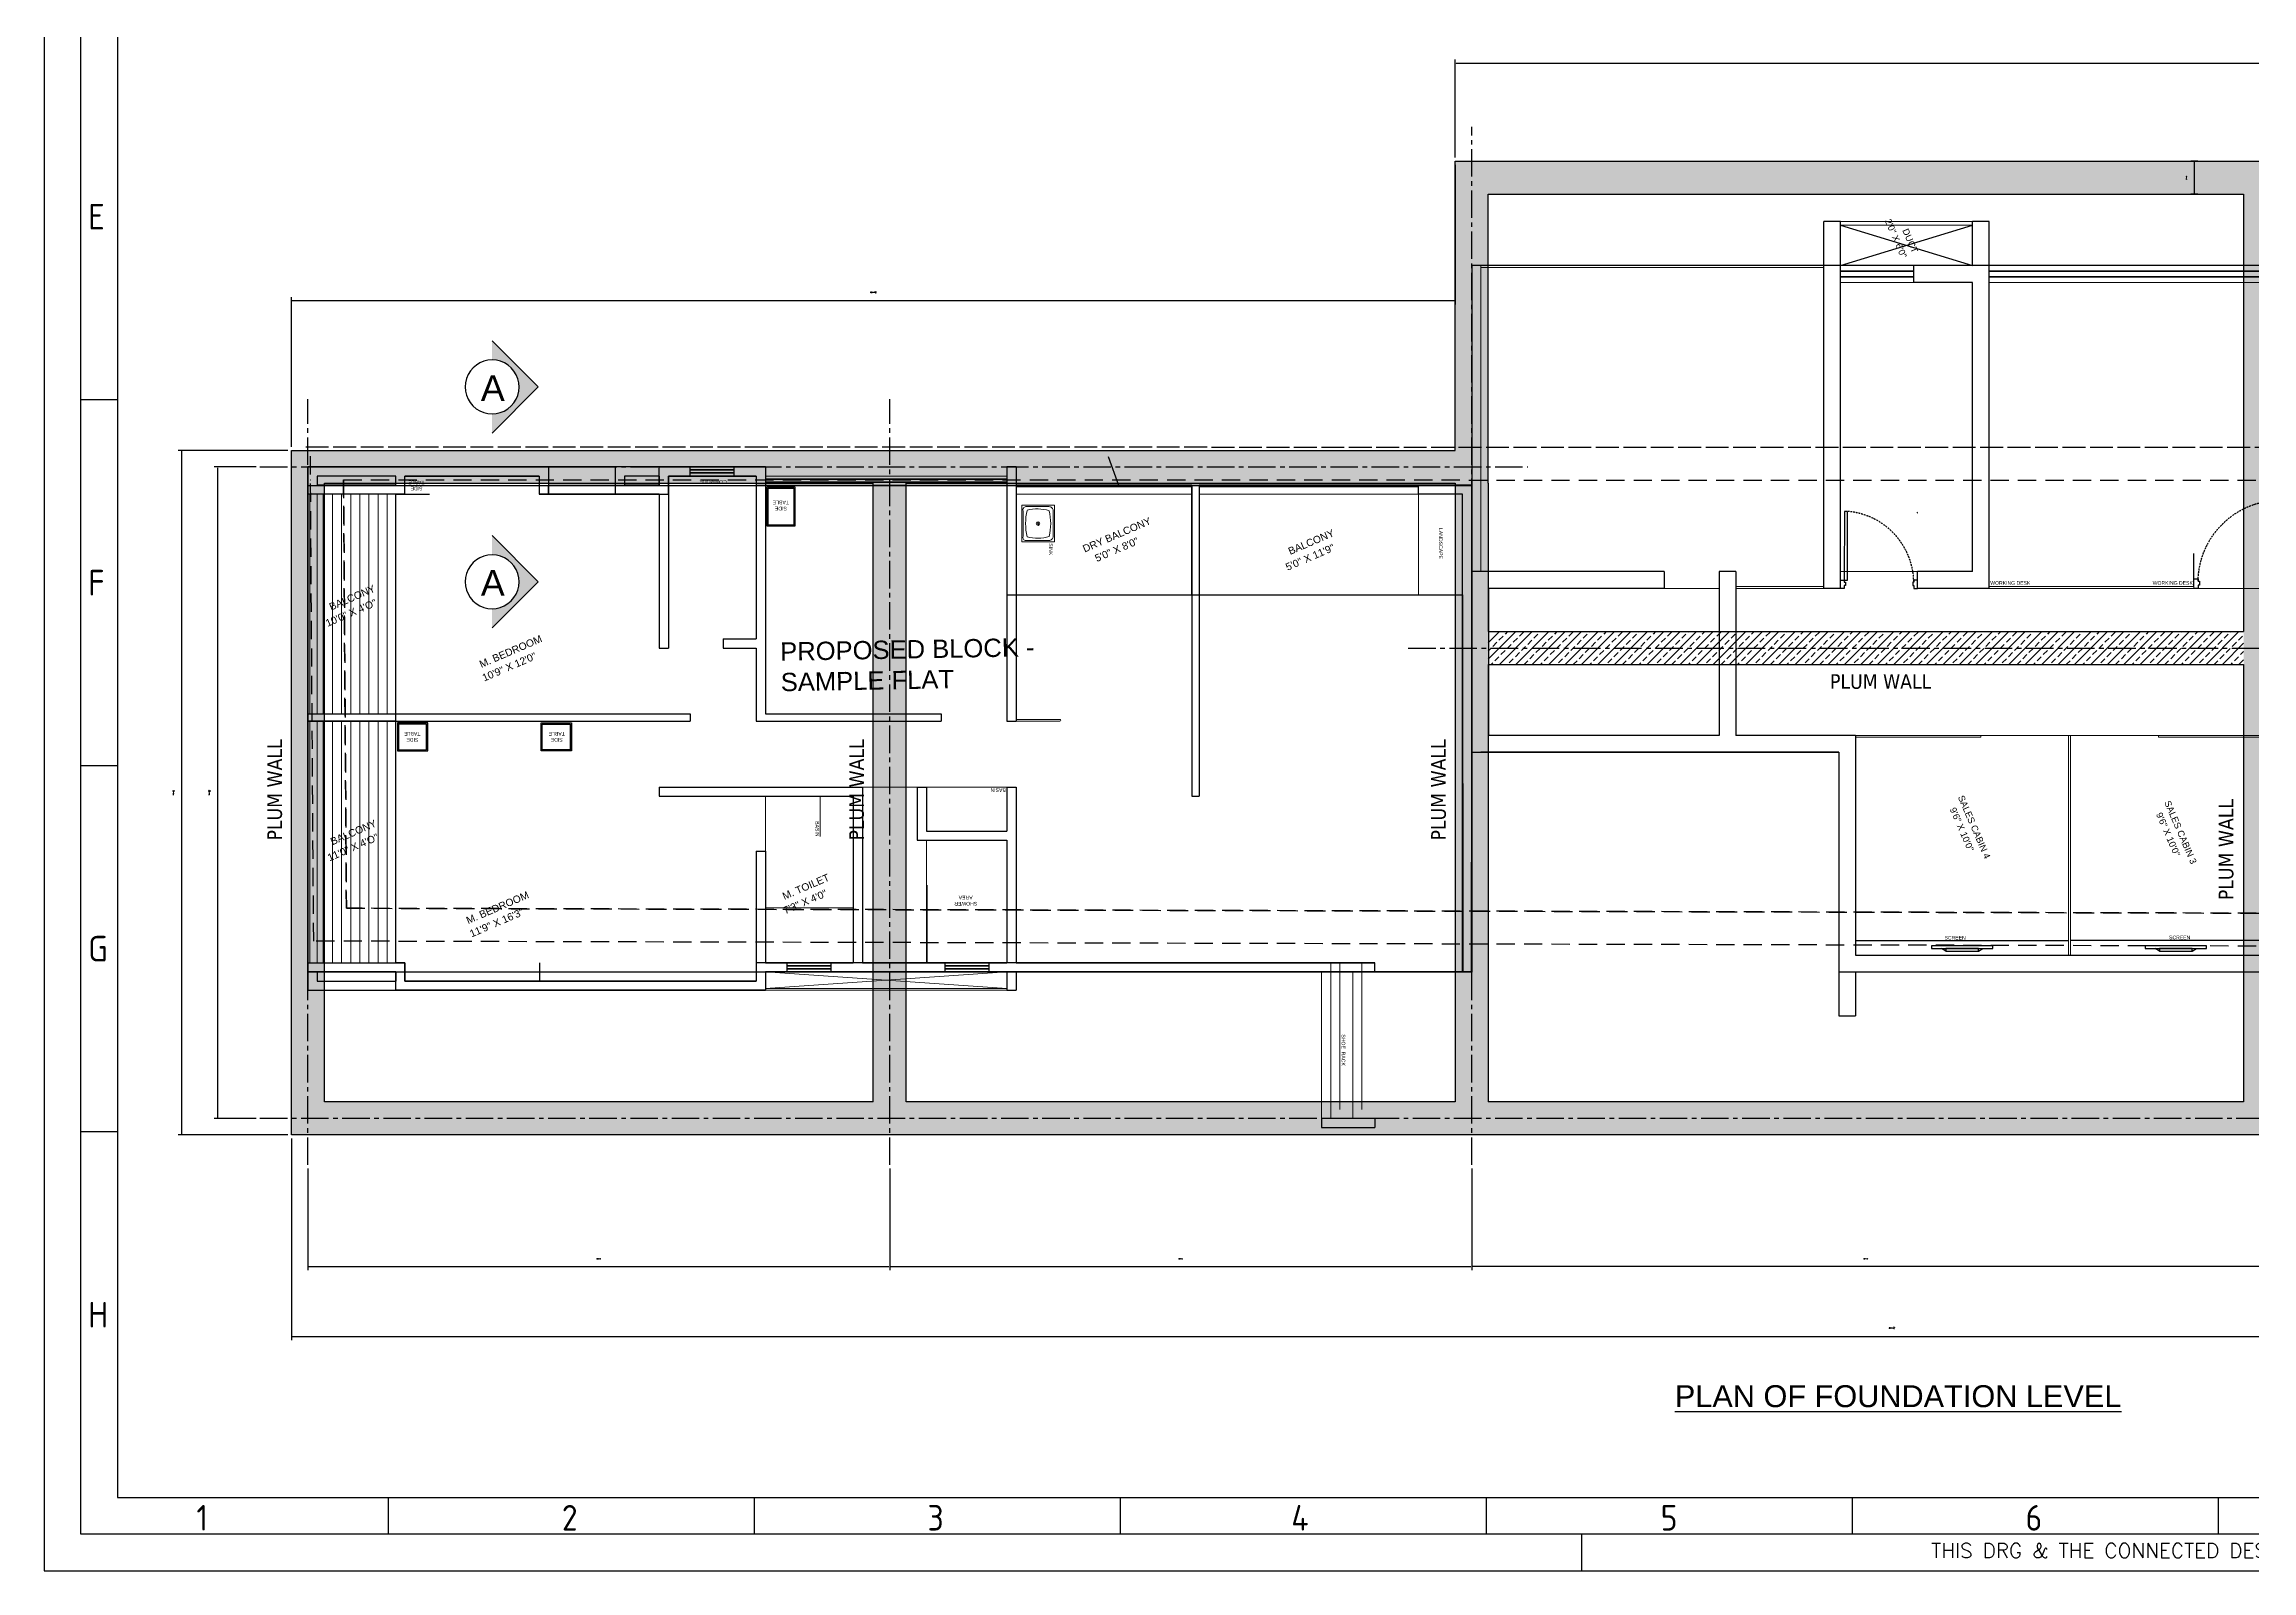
# Model space of a CAD drawing. Header units: inches. Extents: x -1279580 to -1184408, y -1638357 to -1580761.
# Drawn here: x -1279580 to -1249420, y -1622761 to -1601903 of the extents above; entities that cross this region are included whole.
import ezdxf
from ezdxf.enums import TextEntityAlignment as Align

# ---------------------------------------------------------------- set-up
doc = ezdxf.new("R2010")
doc.units = ezdxf.units.IN
doc.header["$LTSCALE"] = 1000
for name, pattern in [('CENTER2', [1.125, 0.75, -0.125, 0.125, -0.125]), ('DASHED', [0.75, 0.5, -0.25]), ('DASHED2', [0.375, 0.25, -0.125]), ('HIDDEN', [0.375, 0.25, -0.125])]:
    doc.linetypes.add(name, pattern=pattern)
for name, color, linetype in [('025', 1, 'Continuous'), ('035', 7, 'Continuous'), ('ARCH .DWG.', 252, 'Continuous'), ('C LINE TEXT', 7, 'Continuous'), ('C02 Walls 01', 10, 'Continuous'), ('L01_INTERNAL_DOORS', 251, 'Continuous'), ('M01_FURNITURE', 14, 'Continuous'), ('SM SEC MARK', 5, 'Continuous'), ('SMA-BEAM', 11, 'Continuous'), ('SMA-COLUMN NO.', 4, 'Continuous'), ('SMA-GRID', 35, 'CENTER2'), ('SMA-SECTION', 7, 'Continuous'), ('SMA-TXT', 2, 'Continuous'), ('TEXT', 7, 'Continuous'), ('U03_NOTES-GENERAL_SCALE_2', 4, 'Continuous'), ('U05_ROOM_NAMES-SCALE_2', 7, 'Continuous')]:
    doc.layers.add(name, color=color, linetype=linetype)
for name, color, linetype, lineweight in [('C06 Parapet Wall', 39, 'Continuous', 15), ('F03 Windows', 32, 'Continuous', 35), ('I03 Tile Drop', 250, 'Continuous', 9), ('L02 Handrails & Balustrades', 67, 'Continuous', 15), ('M01 Furniture', 14, 'Continuous', 9), ('U05 Room Names-Scale 2', 7, 'Continuous', 25), ('Y01 Hatching 01', 193, 'Continuous', 5), ('Z08 Structure above', 250, 'DASHED', 9)]:
    doc.layers.add(name, color=color, linetype=linetype, lineweight=lineweight)
doc.styles.add('COL.', font='tahoma.ttf')
doc.styles.add('ISO Proportional', font='isocp.shx')
doc.styles.add('ROMANS', font='romans.shx', dxfattribs={"width": 0.9})
doc.styles.get("Standard").update_dxf_attribs({"font": 'arial.ttf'})
doc.styles.add('TITLE', font='arial.ttf', dxfattribs={"height": 250})
doc.styles.add('vka-arial', font='arial.ttf')
doc.dimstyles.new('SMA -100', dxfattribs={"dimscale": 0, "dimtxt": 12, "dimasz": 12, "dimexe": 50, "dimexo": 50, "dimgap": 100, "dimtad": 1, "dimzin": 1, "dimdsep": 46, "dimlunit": 4, "dimtxsty": 'ROMANS', "dimcen": 0.09, "dimdle": 100, "dimclrd": 1, "dimclre": 1, "dimclrt": 1, "dimazin": 0, "dimtfac": 1, "dimtix": 1, "dimtofl": 0, "dimtmove": 0, "dimatfit": 3, "dimfxl": 1, "dimtolj": 1, "dimtzin": 1, "dimarcsym": 0})

# ---------------------------------------------------------------- blocks, each defined once
blk = doc.blocks.new('zw$5B4')
at = {"color": 252, "linetype": 'DASHED', "ltscale": 500}
for p, q in [((42680, 11775), (15900, 11775)), ((15900, 11775), (15900, 5125)), ((0, 2125), (0, 9025)), ((0, 9025), (3287, 9025)), ((0, 8772), (15900, 8772)), ((0, 2122), (0, 8772)), ((3287, 9025), (3287, 8775)), ((3287, 8775), (4200, 8775)), ((4200, 8775), (4800, 8775)), ((4800, 8775), (4800, 9025)), ((4800, 9025), (6250, 9025)), ((6250, 9025), (6250, 8775)), ((6250, 8775), (15900, 8775)), ((15900, 8775), (15902, 2126)), ((15900, 8772), (15900, 2122)), ((15900, 5125), (20915, 5125)), ((20915, 5125), (20915, 2125)), ((1200, 2125), (0, 2125)), ((15900, 2122), (0, 2122)), ((1200, 1875), (1200, 2125)), ((15900, 2125), (6250, 2125)), ((6250, 2125), (6250, 1875)), ((20915, 2125), (26990, 2125)), ((6250, 1875), (1200, 1875))]:
    blk.add_line(p, q, dxfattribs=at)
at = {"color": 252}
for p, q in [((15898, 2124), (15900, 5125)), ((15900, 5125), (16170, 5125)), ((15898, 2121), (15898, 2124)), ((15898, 2118), (15898, 2121)), ((15900, 2122), (15900, 2125))]:
    blk.add_line(p, q, dxfattribs=at)
at = {"layer": 'C LINE TEXT', "color": 252}
blk.add_line((11079, 8772), (10936, 9161), dxfattribs=at)
at = {"layer": 'C02 Walls 01', "color": 252, "linetype": 'DASHED2', "ltscale": 500}
for p, q in [((20710, 7365), (20710, 12375)), ((20940, 12375), (20710, 12375)), ((20940, 7365), (20940, 12375)), ((22740, 11775), (22740, 12375)), ((22970, 12375), (22740, 12375)), ((22970, 7365), (22970, 12375)), ((22740, 11775), (21940, 11775)), ((21940, 11545), (21940, 11775)), ((22740, 11545), (21940, 11545)), ((22740, 7595), (22740, 11545)), ((18530, 7595), (15900, 7595)), ((18530, 7595), (18530, 7365)), ((19280, 7595), (19280, 5355)), ((19510, 7595), (19280, 7595)), ((19510, 7595), (19510, 5355)), ((21990, 7365), (21990, 7595)), ((22740, 7595), (21990, 7595)), ((16130, 7365), (16130, 5355)), ((18530, 7365), (16130, 7365)), ((20940, 7365), (20710, 7365)), ((22970, 7365), (21990, 7365)), ((19280, 5355), (16130, 5355)), ((21145, 5355), (19510, 5355)), ((21145, 5355), (21145, 2355)), ((20915, 5125), (16025, 5125)), ((20915, 5125), (20915, 1525)), ((21145, 2355), (26990, 2355)), ((21145, 2125), (26760, 2125)), ((21145, 2125), (21145, 1525)), ((20915, 1525), (21145, 1525))]:
    blk.add_line(p, q, dxfattribs=at)
at = {"layer": 'C02 Walls 01', "color": 252}
for p, q in [((3287, 9025), (0, 9025)), ((0, 9025), (0, 8650)), ((1200, 8900), (125, 8900)), ((125, 8900), (125, 8775)), ((1200, 8775), (125, 8775)), ((1200, 8775), (1200, 8900)), ((3162, 8900), (1325, 8900)), ((1325, 8650), (1325, 8900)), ((3162, 8900), (3162, 8650)), ((3287, 9025), (3287, 8650)), ((5225, 9025), (4200, 9025)), ((4200, 9025), (4200, 8650)), ((4800, 8900), (4325, 8900)), ((4325, 8900), (4325, 8775)), ((4800, 8775), (4325, 8775)), ((4800, 8900), (4800, 8775)), ((5225, 8900), (4925, 8900)), ((4925, 8900), (4925, 6550)), ((5225, 8900), (5225, 9025)), ((6250, 9025), (5825, 9025)), ((5825, 8900), (5825, 9025)), ((6125, 8900), (5825, 8900)), ((6125, 8900), (6125, 6675)), ((6250, 9025), (6250, 5650)), ((9675, 9025), (9550, 9025)), ((9550, 9025), (9550, 5550)), ((9675, 9025), (9675, 5550)), ((12075, 8775), (12075, 4525)), ((12075, 8775), (12175, 8775)), ((12175, 8775), (12175, 4525)), ((15175, 8650), (15175, 8775)), ((15900, 8775), (15175, 8775)), ((15900, 2125), (15900, 8775)), ((1325, 8650), (0, 8650)), ((3287, 8650), (3162, 8650)), ((4800, 8650), (4200, 8650)), ((4800, 8650), (4800, 6550)), ((15775, 8650), (15175, 8650)), ((15775, 2125), (15775, 8650)), ((5675, 6675), (6125, 6675)), ((5675, 6675), (5675, 6550)), ((4800, 6550), (4925, 6550)), ((5675, 6550), (6125, 6550)), ((6125, 6550), (6125, 5550)), ((0, 5650), (5225, 5650)), ((0, 5650), (0, 5550)), ((0, 5550), (5225, 5550)), ((5225, 5650), (5225, 5550)), ((6125, 5550), (8650, 5550)), ((6250, 5650), (8650, 5650)), ((8650, 5650), (8650, 5550)), ((9550, 5550), (9675, 5550)), ((4800, 4650), (7575, 4650)), ((4800, 4650), (4800, 4525)), ((4800, 4525), (7450, 4525)), ((7450, 4525), (7450, 2250)), ((7575, 4650), (7575, 2250)), ((8325, 4650), (8450, 4650)), ((8325, 4650), (8325, 3925)), ((8450, 4650), (8450, 4050)), ((9550, 4650), (9675, 4650)), ((9550, 4650), (9550, 4050)), ((9675, 4650), (9675, 2250)), ((12075, 4525), (12175, 4525)), ((8325, 3925), (9550, 3925)), ((8450, 4050), (9550, 4050)), ((9550, 3925), (9550, 2250)), ((6125, 3775), (6250, 3775)), ((6125, 3775), (6125, 2000)), ((6250, 3775), (6250, 2250)), ((0, 2250), (1325, 2250)), ((0, 2250), (0, 1875)), ((125, 2125), (1200, 2125)), ((125, 2125), (125, 2000)), ((1200, 2125), (1200, 2000)), ((1325, 2250), (1325, 2000)), ((6250, 2250), (6550, 2250)), ((6250, 2125), (6550, 2125)), ((6250, 2125), (6250, 1875)), ((6550, 2125), (6550, 2250)), ((7150, 2250), (7450, 2250)), ((7150, 2125), (7150, 2250)), ((7150, 2125), (8706, 2125)), ((7575, 2250), (8706, 2250)), ((8706, 2125), (8706, 2250)), ((9306, 2250), (9550, 2250)), ((9306, 2125), (9306, 2250)), ((9306, 2125), (9550, 2125)), ((9550, 2125), (9550, 1875)), ((9675, 2250), (14575, 2250)), ((9675, 2125), (14575, 2125)), ((9675, 2125), (9675, 1875)), ((14575, 2125), (14575, 2250)), ((15900, 2125), (15775, 2125)), ((0, 1875), (6250, 1875)), ((125, 2000), (1200, 2000)), ((1325, 2000), (6125, 2000)), ((9550, 1875), (9675, 1875)), ((13850, 125), (14575, 125)), ((13850, 125), (13850, 0)), ((13850, 0), (14575, 0)), ((14575, 125), (14575, 0))]:
    blk.add_line(p, q, dxfattribs=at)
at = {"layer": 'C06 Parapet Wall', "color": 252, "linetype": 'DASHED2', "ltscale": 500}
for p, q in [((20940, 12375), (22740, 12375)), ((20940, 12325), (22740, 12325)), ((16025, 11775), (20710, 11775)), ((16025, 11775), (16025, 7595)), ((16025, 11750), (20710, 11750)), ((20710, 7390), (19510, 7390)), ((20710, 7365), (19510, 7365)), ((25765, 7390), (22970, 7390)), ((25765, 7365), (22970, 7365)), ((25765, 7390), (25765, 7365)), ((21145, 5355), (22855, 5355)), ((21145, 5330), (22855, 5330)), ((22855, 5355), (22855, 5330)), ((24055, 5355), (24080, 5355)), ((24055, 5355), (24055, 2355)), ((24080, 5355), (24080, 2355)), ((25280, 5355), (26990, 5355)), ((25280, 5355), (25280, 5330)), ((25280, 5330), (26990, 5330))]:
    blk.add_line(p, q, dxfattribs=at)
at = {"layer": 'C06 Parapet Wall', "color": 252}
for p, q in [((125, 8650), (125, 5650)), ((9675, 8650), (12075, 8650)), ((12175, 8650), (15175, 8650)), ((20710, 7390), (19510, 7390)), ((20710, 7365), (19510, 7365)), ((125, 5550), (125, 2250)), ((21145, 5355), (22855, 5355)), ((21145, 5330), (22855, 5330)), ((22855, 5355), (22855, 5330)), ((24055, 5355), (24080, 5355)), ((24055, 5355), (24055, 2355)), ((24080, 5355), (24080, 2355)), ((25280, 5355), (26990, 5355)), ((25280, 5355), (25280, 5330)), ((25280, 5330), (26990, 5330)), ((8450, 3312), (8450, 2250)), ((8462, 3312), (8462, 2250)), ((13850, 2125), (13850, 125)), ((13975, 2247), (13975, 247)), ((13975, 2125), (13975, 125)), ((14100, 2247), (14100, 247))]:
    blk.add_line(p, q, dxfattribs=at)
at = {"layer": 'Defpoints', "color": 252}
for p, q in [((0, 2125), (0, 9025)), ((0, 9025), (3287, 9025)), ((1325, 8650), (1325, 8900)), ((1325, 8900), (3162, 8900)), ((3162, 8900), (3162, 8650)), ((3287, 9025), (3287, 8775)), ((3287, 8775), (4200, 8775)), ((3287, 8650), (3287, 8775)), ((3287, 8775), (4200, 8775)), ((4200, 8775), (4800, 8775)), ((4200, 8775), (4200, 8650)), ((4800, 8775), (4800, 9025)), ((4800, 9025), (6250, 9025)), ((4925, 8650), (4925, 8900)), ((4925, 8900), (6125, 8900)), ((6125, 8900), (6125, 8775)), ((6125, 8775), (9550, 8775)), ((6250, 9025), (6250, 8775)), ((6250, 8775), (15900, 8775)), ((9550, 8775), (9550, 7275)), ((12075, 8775), (9675, 8775)), ((9675, 8775), (9675, 7275)), ((12075, 7275), (12075, 8775)), ((15175, 8775), (12175, 8775)), ((12175, 8775), (12175, 7275)), ((15175, 8650), (15175, 8775)), ((15900, 8775), (15902, 2126)), ((1200, 8650), (0, 8650)), ((0, 8650), (0, 5650)), ((1200, 2250), (1200, 8650)), ((1200, 8650), (1325, 8650)), ((1200, 5650), (1200, 8650)), ((3162, 8650), (3287, 8650)), ((4200, 8650), (4925, 8650)), ((15775, 8650), (15175, 8650)), ((15775, 7275), (15775, 8650)), ((9550, 7275), (15775, 7275)), ((9675, 7275), (12075, 7275)), ((12175, 7275), (15775, 7275)), ((15775, 7275), (15777, 2125)), ((0, 5650), (1200, 5650)), ((1200, 5550), (0, 5550)), ((0, 5550), (0, 2250)), ((1200, 2250), (1200, 5550)), ((0, 2250), (1200, 2250)), ((1200, 2125), (0, 2125)), ((1325, 2250), (1200, 2250)), ((1200, 1875), (1200, 2125)), ((1325, 2000), (1325, 2250)), ((14575, 2250), (6125, 2250)), ((6125, 2250), (6125, 2000)), ((15900, 2125), (6250, 2125)), ((6250, 2125), (6250, 1875)), ((14575, 2125), (14575, 2250)), ((15777, 2125), (14575, 2125)), ((6250, 1875), (1200, 1875)), ((6125, 2000), (1325, 2000))]:
    blk.add_line(p, q, dxfattribs=at)
at = {"layer": 'F03 Windows', "color": 252, "linetype": 'DASHED2', "ltscale": 500}
for p, q in [((21940, 11698), (20940, 11698)), ((21940, 11622), (20940, 11622)), ((22970, 11698), (26760, 11698)), ((22970, 11622), (26760, 11622))]:
    blk.add_line(p, q, dxfattribs=at)
at = {"layer": 'F03 Windows', "color": 252}
for p, q in [((21940, 11698), (20940, 11698)), ((21940, 11621), (20940, 11621)), ((22970, 11698), (26760, 11698)), ((22970, 11621), (26760, 11621)), ((3287, 9025), (4200, 9025)), ((5225, 9025), (5825, 9025)), ((5825, 8984), (5225, 8984)), ((5825, 8942), (5225, 8942)), ((5225, 8900), (5825, 8900)), ((9550, 8859), (6250, 8859)), ((9550, 8817), (6250, 8817)), ((3287, 8650), (4200, 8650)), ((6550, 2250), (7150, 2250)), ((7150, 2209), (6550, 2209)), ((7150, 2167), (6550, 2167)), ((6550, 2125), (7150, 2125)), ((8706, 2250), (9306, 2250)), ((9306, 2209), (8706, 2209)), ((9306, 2167), (8706, 2167)), ((8706, 2125), (9306, 2125))]:
    blk.add_line(p, q, dxfattribs=at)
at = {"layer": 'I03 Tile Drop', "color": 252, "linetype": 'DASHED2', "ltscale": 500}
for p, q in [((21940, 11775), (20940, 11775)), ((22970, 11775), (26760, 11775)), ((21940, 11545), (20940, 11545)), ((22970, 11545), (26760, 11545)), ((21990, 7595), (20940, 7595)), ((18530, 7365), (19280, 7365)), ((25765, 7365), (26965, 7365)), ((22855, 5355), (24055, 5355)), ((25280, 5355), (24080, 5355))]:
    blk.add_line(p, q, dxfattribs=at)
at = {"layer": 'I03 Tile Drop', "color": 252}
for p, q in [((21940, 11545), (20940, 11545)), ((22970, 11545), (26760, 11545)), ((6250, 8900), (9550, 8900)), ((6250, 8775), (9550, 8775)), ((1200, 8650), (1200, 5650)), ((15175, 8650), (15175, 7275)), ((21990, 7595), (20940, 7595)), ((12075, 7275), (9675, 7275)), ((12075, 7275), (9675, 7275)), ((12175, 7275), (15775, 7275)), ((25765, 7365), (26965, 7365)), ((1200, 5550), (1200, 2250)), ((22855, 5355), (24055, 5355)), ((25280, 5355), (24080, 5355)), ((6250, 3775), (6250, 4525)), ((7000, 4525), (7000, 3975)), ((8325, 4650), (7575, 4650)), ((9550, 4650), (8450, 4650)), ((9550, 4650), (8450, 4650)), ((8450, 3312), (8450, 3925)), ((6250, 3000), (7450, 3000)), ((14275, 2125), (14275, 125)), ((14400, 2247), (14400, 247)), ((14575, 2125), (15775, 2125))]:
    blk.add_line(p, q, dxfattribs=at)
at = {"layer": 'L01_INTERNAL_DOORS', "color": 252}
for p, q in [((20991, 8417), (20990, 7479)), ((21035, 7479), (21035, 8417)), ((20940, 7479), (20990, 7479)), ((20990, 7365), (20940, 7365)), ((20990, 7479), (21035, 7479)), ((20990, 7479), (20990, 7450)), ((20990, 7450), (21006, 7450)), ((20990, 7403), (20990, 7365)), ((21006, 7403), (20990, 7403)), ((21006, 7450), (21006, 7403)), ((21924, 7450), (21924, 7403)), ((21940, 7450), (21924, 7450)), ((21924, 7403), (21940, 7403)), ((21940, 7479), (21940, 7450)), ((21990, 7479), (21940, 7479)), ((21940, 7403), (21940, 7365)), ((21940, 7365), (21990, 7365)), ((25765, 7495), (25823, 7495)), ((25823, 7365), (25765, 7365)), ((25823, 7495), (25823, 7462)), ((25823, 7462), (25841, 7462)), ((25823, 7408), (25823, 7365)), ((25841, 7408), (25823, 7408)), ((25841, 7462), (25841, 7408))]:
    blk.add_line(p, q, dxfattribs=at)
at = {"layer": 'L01_INTERNAL_DOORS', "color": 252, "linetype": 'DASHED', "ltscale": 100}
blk.add_line((21035, 8417), (20991, 8417), dxfattribs=at)
at = {"layer": 'L01_INTERNAL_DOORS', "color": 252, "linetype": 'DASHED', "ltscale": 0.05, "extrusion": (0, 0, -1)}
blk.add_ellipse((26949, 7445), major_axis=(-10, -1126), ratio=1, start_param=1.577257, end_param=3.043053, dxfattribs=at)
at = {"layer": 'L01_INTERNAL_DOORS', "color": 252, "linetype": 'DASHED', "ltscale": 0.05}
blk.add_ellipse((20954, 7435), major_axis=(9, -985), ratio=1, start_param=1.577257, end_param=3.043053, dxfattribs=at)
at = {"layer": 'L02 Handrails & Balustrades', "color": 252}
for p, q in [((9675, 8775), (12075, 8775)), ((9675, 8750), (12075, 8750)), ((12175, 8775), (15175, 8775)), ((12175, 8750), (15175, 8750)), ((0, 8650), (0, 5650)), ((25, 8650), (25, 5650)), ((0, 5550), (0, 2250)), ((25, 5550), (25, 2250)), ((9550, 1900), (6250, 1900)), ((9550, 1875), (6250, 1875))]:
    blk.add_line(p, q, dxfattribs=at)
at = {"layer": 'M01 Furniture', "color": 252}
for p, q in [((9675, 5575), (10275, 5575)), ((9675, 5550), (10275, 5550))]:
    blk.add_line(p, q, dxfattribs=at)
blk.add_arc((10275, 5563), 12.5, 270, 90, dxfattribs=at)
at = {"layer": 'M01_FURNITURE', "color": 252}
for p, q in [((6275, 8213), (6275, 8750)), ((6275, 8750), (6655, 8750)), ((6655, 8750), (6655, 8213)), ((1325, 8650), (1662, 8650)), ((6290, 8228), (6290, 8735)), ((6290, 8735), (6640, 8735)), ((6640, 8735), (6640, 8228)), ((6655, 8213), (6275, 8213)), ((6640, 8228), (6290, 8228)), ((25765, 7390), (25765, 7840)), ((1637, 5526), (1225, 5526)), ((1225, 5526), (1225, 5146)), ((1622, 5511), (1240, 5511)), ((1240, 5511), (1240, 5161)), ((1622, 5161), (1622, 5511)), ((1637, 5146), (1637, 5526)), ((3187, 5146), (3187, 5526)), ((3187, 5526), (3600, 5526)), ((3202, 5161), (3202, 5511)), ((3202, 5511), (3585, 5511)), ((3585, 5511), (3585, 5161)), ((3600, 5526), (3600, 5146)), ((1225, 5146), (1637, 5146)), ((1240, 5161), (1622, 5161)), ((3600, 5146), (3187, 5146)), ((3585, 5161), (3202, 5161)), ((21145, 2555), (24055, 2555)), ((23018, 2480), (22181, 2480)), ((22181, 2480), (22181, 2444)), ((22181, 2444), (23018, 2444)), ((22375, 2409), (22317, 2444)), ((22825, 2444), (22375, 2444)), ((22375, 2444), (22375, 2409)), ((22825, 2409), (22825, 2444)), ((22825, 2409), (22883, 2444)), ((23018, 2444), (23018, 2480)), ((26965, 2555), (24080, 2555)), ((25937, 2480), (25100, 2480)), ((25100, 2480), (25100, 2444)), ((25100, 2444), (25937, 2444)), ((25294, 2409), (25236, 2444)), ((25744, 2444), (25294, 2444)), ((25294, 2444), (25294, 2409)), ((25744, 2409), (25744, 2444)), ((25744, 2409), (25802, 2444)), ((25937, 2444), (25937, 2480)), ((3163, 2250), (3163, 2000)), ((22375, 2409), (22825, 2409)), ((25294, 2409), (25744, 2409))]:
    blk.add_line(p, q, dxfattribs=at)
at = {"layer": 'M01_FURNITURE', "color": 252, "lineweight": 0}
blk.add_lwpolyline([(10200, 8000), (9752, 8000), (9752, 8500), (10200, 8500)], close=True, dxfattribs=at)
blk.add_lwpolyline([(10125, 8019), (9809, 8019, -0.487065), (9771, 8075), (9771, 8425, -0.487065), (9809, 8482), (10125, 8482, -0.414214), (10181, 8425), (10181, 8075, -0.414214)], format="xyb", close=True, dxfattribs=at)
blk.add_lwpolyline([(9989, 8450), (9989, 8450)], dxfattribs=at)
for radius in [25, 12.5]:
    blk.add_circle((9975, 8250), radius, dxfattribs=at)
for centre, radius, start, end in [((9967, 7938), 513, 71.875, 105.8628), ((10569, 8250), 764, 166.2979, 193.7021), ((9409, 8250), 739, 346.2979, 13.7021), ((9967, 8563), 513, 254.1372, 288.125)]:
    blk.add_arc(centre, radius, start, end, dxfattribs=at)
at = {"layer": 'M01_FURNITURE', "color": 252}
blk.add_arc((21990, 8400), 5, 90, 270, dxfattribs=at)
at = {"layer": 'Y01 Hatching 01', "color": 252, "lineweight": 0}
for p, q in [((210, 8650), (210, 5650)), ((335, 8650), (335, 5650)), ((460, 8650), (460, 5650)), ((585, 8650), (585, 5650)), ((710, 8650), (710, 5650)), ((835, 8650), (835, 5650)), ((960, 8650), (960, 5650)), ((1085, 8650), (1085, 5650)), ((210, 5550), (210, 2250)), ((335, 5550), (335, 2250)), ((460, 5550), (460, 2250)), ((585, 5550), (585, 2250)), ((710, 5550), (710, 2250)), ((835, 5550), (835, 2250)), ((960, 5550), (960, 2250)), ((1085, 5550), (1085, 2250))]:
    blk.add_line(p, q, dxfattribs=at)
at = {"layer": 'Z08 Structure above', "color": 252, "lineweight": -2, "ltscale": 200}
for p, q in [((20940, 11775), (22740, 12325)), ((20940, 12325), (22740, 11775))]:
    blk.add_line(p, q, dxfattribs=at)
at = {"layer": 'Z08 Structure above', "color": 252, "ltscale": 100}
for p, q in [((6250, 2125), (9550, 1900)), ((6250, 1900), (9550, 2125))]:
    blk.add_line(p, q, dxfattribs=at)
at = {"layer": 'U03_NOTES-GENERAL_SCALE_2', "color": 252, "style": 'vka-arial'}
for s, height, rotation, p in [('TABLE', 50, 180, (1595, 8837)), ('SIDE ', 50, 180, (1567, 8754)), ('COMMODE ', 50, 180, (5723, 8845, 0)), ('TABLE', 50, 180, (6573, 8564)), ('SIDE ', 50, 180, (6544, 8480)), ('LANDSCAPE', 50, 270, (15452, 8190)), ('SINK', 50, 270, (10126, 7981)), ('WORKING DESK', 49.73, 0, (22984, 7414)), ('WORKING DESK', 49.73, 0, (25203, 7414)), ('TABLE', 50, 180, (1538, 5404)), ('SIDE ', 50, 180, (1510, 5320)), ('TABLE', 50, 180, (3511, 5404)), ('SIDE ', 50, 180, (3482, 5320)), ('BASIN', 50, 180, (9535, 4635)), ('BASIN', 50, 270, (6934, 4184)), ('SHOWER ', 50, 180, (9145, 3082)), ('AREA', 50, 180, (9082, 3165)), ('SCREEN', 49.7, 0, (22359, 2567)), ('SCREEN', 49.7, 0, (25427, 2571)), ('SHOE  RACK', 50, 270, (14122, 1272))]:
    blk.add_text(s, height=height, rotation=rotation, dxfattribs=at).set_placement(p)
at = {"layer": 'U05 Room Names-Scale 2', "color": 252, "style": 'vka-arial'}
for s, p in [('2\'0" X 6\'0"', (21541, 12390)), ('DUCT', (21780, 12257)), ('SALES CABIN 4', (22539, 4513)), ('9\'6" X 10\'0"', (22428, 4348)), ('9\'6" X 10\'0"', (25246, 4280)), ('SALES CABIN 3', (25358, 4442))]:
    blk.add_text(s, height=90, rotation=293.3355, dxfattribs=at).set_placement(p)
at = {"layer": 'U05_ROOM_NAMES-SCALE_2', "color": 252}
for s, p in [('DRY BALCONY', (10612, 7854)), ('BALCONY', (13420, 7821)), ('5\'0" X 8\'0"', (10779, 7724)), ('5\'0" X 11\'9"', (13384, 7604)), ('BALCONY', (318, 7061)), ('10\'0" X 4\'O"', (269, 6838)), ('M. BEDROOM', (2370, 6277)), ('10\'9" X 12\'0"', (2409, 6091)), ('11\'0" X 4\'O" ', (295, 3634)), ('BALCONY', (335, 3854)), ('M. TOILET', (6510, 3108)), ('M. BEDROOM', (2190, 2777)), ('7\'3" X 4\'0"', (6522, 2911)), ('11\'9" X 16\'3"', (2237, 2595))]:
    blk.add_text(s, height=100, rotation=23.3355, dxfattribs=at).set_placement(p)
blk = doc.blocks.new('*D28')
at = {"layer": 'Defpoints', "color": 0, "transparency": 16777216}
for p in [(-1277699, -1607453), (-1276202, -1607453), (-1276202, -1616804)]:
    blk.add_point(p, dxfattribs=at)
at = {"layer": 'SMA-SECTION', "color": 1, "lineweight": -2, "transparency": 16777216}
for p, q in [((-1276252, -1607453), (-1277749, -1607453)), ((-1277699, -1616792), (-1277699, -1607465)), ((-1276252, -1616804), (-1277749, -1616804))]:
    blk.add_line(p, q, dxfattribs=at)
at = {"layer": 'SMA-SECTION', "color": 1, "transparency": 16777216}
for points in [[(-1277701, -1607465), (-1277697, -1607465), (-1277699, -1607453)], [(-1277701, -1616792), (-1277697, -1616792), (-1277699, -1616804)]]:
    blk.add_solid(points, dxfattribs=at)
at = {"layer": 'SMA-SECTION', "color": 1, "transparency": 16777216, "insert": (-1277813, -1612128), "char_height": 12, "attachment_point": 5, "rotation": 90, "style": 'ROMANS'}
blk.add_mtext('\\A1;779\'-2{\\H1.000000x;\\S1/2;}"', dxfattribs=at)
blk = doc.blocks.new('*D29')
at = {"layer": 'Defpoints', "color": 0, "transparency": 16777216}
for p in [(-1276202, -1616804), (-1232472, -1616804), (-1232472, -1619558)]:
    blk.add_point(p, dxfattribs=at)
at = {"layer": 'SMA-SECTION', "color": 1, "lineweight": -2, "transparency": 16777216}
for p, q in [((-1276202, -1616854), (-1276202, -1619608)), ((-1232472, -1616854), (-1232472, -1619608)), ((-1276190, -1619558), (-1232484, -1619558))]:
    blk.add_line(p, q, dxfattribs=at)
at = {"layer": 'SMA-SECTION', "color": 1, "transparency": 16777216}
for points in [[(-1276190, -1619556), (-1276190, -1619560), (-1276202, -1619558)], [(-1232484, -1619556), (-1232484, -1619560), (-1232472, -1619558)]]:
    blk.add_solid(points, dxfattribs=at)
at = {"layer": 'SMA-SECTION', "color": 1, "transparency": 16777216, "insert": (-1254337, -1619444), "char_height": 12, "attachment_point": 5, "style": 'ROMANS'}
blk.add_mtext('\\A1;3644\'-1{\\H1.000000x;\\S3/4;}"', dxfattribs=at)
blk = doc.blocks.new('*D30')
at = {"layer": 'Defpoints', "color": 0, "transparency": 16777216}
for p in [(-1232472, -1602164), (-1260302, -1603504), (-1232472, -1603504)]:
    blk.add_point(p, dxfattribs=at)
at = {"layer": 'SMA-SECTION', "color": 1, "lineweight": -2, "transparency": 16777216}
for p, q in [((-1260302, -1603454), (-1260302, -1602114)), ((-1260290, -1602164), (-1232484, -1602164)), ((-1232472, -1603454), (-1232472, -1602114))]:
    blk.add_line(p, q, dxfattribs=at)
at = {"layer": 'SMA-SECTION', "color": 1, "transparency": 16777216}
for points in [[(-1260290, -1602162), (-1260290, -1602166), (-1260302, -1602164)], [(-1232484, -1602162), (-1232484, -1602166), (-1232472, -1602164)]]:
    blk.add_solid(points, dxfattribs=at)
at = {"layer": 'SMA-SECTION', "color": 1, "transparency": 16777216, "insert": (-1246387, -1602057), "char_height": 12, "attachment_point": 5, "style": 'ROMANS'}
blk.add_mtext('\\A1;2319\'-2"', dxfattribs=at)
blk = doc.blocks.new('*D31')
at = {"layer": 'Defpoints', "color": 0, "transparency": 16777216}
for p in [(-1260302, -1603504), (-1276202, -1605409), (-1276202, -1607453)]:
    blk.add_point(p, dxfattribs=at)
at = {"layer": 'SMA-SECTION', "color": 1, "lineweight": -2, "transparency": 16777216}
for p, q in [((-1260302, -1603554), (-1260302, -1605459)), ((-1276202, -1607403), (-1276202, -1605359)), ((-1260314, -1605409), (-1276190, -1605409))]:
    blk.add_line(p, q, dxfattribs=at)
at = {"layer": 'SMA-SECTION', "color": 1, "transparency": 16777216}
for points in [[(-1276190, -1605407), (-1276190, -1605411), (-1276202, -1605409)], [(-1260314, -1605407), (-1260314, -1605411), (-1260302, -1605409)]]:
    blk.add_solid(points, dxfattribs=at)
at = {"layer": 'SMA-SECTION', "color": 1, "transparency": 16777216, "insert": (-1268252, -1605295), "char_height": 12, "attachment_point": 5, "style": 'ROMANS'}
blk.add_mtext('\\A1;1324\'-11{\\H1.000000x;\\S3/4;}"', dxfattribs=at)
blk = doc.blocks.new('*D33')
at = {"layer": 'Defpoints', "color": 0, "transparency": 16777216}
for p in [(-1275977, -1617214), (-1268027, -1617214), (-1268027, -1618605)]:
    blk.add_point(p, dxfattribs=at)
at = {"layer": 'SMA-SECTION', "color": 1, "lineweight": -2, "transparency": 16777216}
for p, q in [((-1275977, -1617264), (-1275977, -1618655)), ((-1268027, -1617264), (-1268027, -1618655)), ((-1275965, -1618605), (-1268039, -1618605))]:
    blk.add_line(p, q, dxfattribs=at)
at = {"layer": 'SMA-SECTION', "color": 1, "transparency": 16777216}
for points in [[(-1275965, -1618603), (-1275965, -1618607), (-1275977, -1618605)], [(-1268039, -1618603), (-1268039, -1618607), (-1268027, -1618605)]]:
    blk.add_solid(points, dxfattribs=at)
at = {"layer": 'SMA-SECTION', "color": 1, "transparency": 16777216, "insert": (-1272002, -1618498), "char_height": 12, "attachment_point": 5, "style": 'ROMANS'}
blk.add_mtext('\\A1;662\'-6"', dxfattribs=at)
blk = doc.blocks.new('*D34')
at = {"layer": 'Defpoints', "color": 0, "transparency": 16777216}
for p in [(-1268027, -1617214), (-1260077, -1617214), (-1260077, -1618605)]:
    blk.add_point(p, dxfattribs=at)
at = {"layer": 'SMA-SECTION', "color": 1, "lineweight": -2, "transparency": 16777216}
for p, q in [((-1268027, -1617264), (-1268027, -1618655)), ((-1260077, -1617264), (-1260077, -1618655)), ((-1268015, -1618605), (-1260089, -1618605))]:
    blk.add_line(p, q, dxfattribs=at)
at = {"layer": 'SMA-SECTION', "color": 1, "transparency": 16777216}
for points in [[(-1268015, -1618603), (-1268015, -1618607), (-1268027, -1618605)], [(-1260089, -1618603), (-1260089, -1618607), (-1260077, -1618605)]]:
    blk.add_solid(points, dxfattribs=at)
at = {"layer": 'SMA-SECTION', "color": 1, "transparency": 16777216, "insert": (-1264052, -1618498), "char_height": 12, "attachment_point": 5, "style": 'ROMANS'}
blk.add_mtext('\\A1;662\'-6"', dxfattribs=at)
blk = doc.blocks.new('*D35')
at = {"layer": 'Defpoints', "color": 0, "transparency": 16777216}
for p in [(-1260077, -1617214), (-1249307, -1617214), (-1260077, -1618605)]:
    blk.add_point(p, dxfattribs=at)
at = {"layer": 'SMA-SECTION', "color": 1, "lineweight": -2, "transparency": 16777216}
for p, q in [((-1260077, -1617264), (-1260077, -1618655)), ((-1249307, -1617264), (-1249307, -1618655)), ((-1249319, -1618605), (-1260065, -1618605))]:
    blk.add_line(p, q, dxfattribs=at)
at = {"layer": 'SMA-SECTION', "color": 1, "transparency": 16777216}
for points in [[(-1260065, -1618603), (-1260065, -1618607), (-1260077, -1618605)], [(-1249319, -1618603), (-1249319, -1618607), (-1249307, -1618605)]]:
    blk.add_solid(points, dxfattribs=at)
at = {"layer": 'SMA-SECTION', "color": 1, "transparency": 16777216, "insert": (-1254692, -1618498), "char_height": 12, "attachment_point": 5, "style": 'ROMANS'}
blk.add_mtext('\\A1;897\'-6"', dxfattribs=at)
blk = doc.blocks.new('*D38')
at = {"layer": 'Defpoints', "color": 0, "transparency": 16777216}
for p in [(-1277209, -1607678), (-1276632, -1607678), (-1276632, -1616579)]:
    blk.add_point(p, dxfattribs=at)
at = {"layer": 'SMA-SECTION', "color": 1, "lineweight": -2, "transparency": 16777216}
for p, q in [((-1276682, -1607678), (-1277259, -1607678)), ((-1277209, -1616567), (-1277209, -1607690)), ((-1276682, -1616579), (-1277259, -1616579))]:
    blk.add_line(p, q, dxfattribs=at)
at = {"layer": 'SMA-SECTION', "color": 1, "transparency": 16777216}
for points in [[(-1277211, -1607690), (-1277207, -1607690), (-1277209, -1607678)], [(-1277211, -1616567), (-1277207, -1616567), (-1277209, -1616579)]]:
    blk.add_solid(points, dxfattribs=at)
at = {"layer": 'SMA-SECTION', "color": 1, "transparency": 16777216, "insert": (-1277323, -1612128), "char_height": 12, "attachment_point": 5, "rotation": 90, "style": 'ROMANS'}
blk.add_mtext('\\A1;741\'-8{\\H1.000000x;\\S1/2;}"', dxfattribs=at)
blk = doc.blocks.new('Z$W@#1F802D39')
at = {"layer": '025', "color": 1}
for points in [[(594, 0), (594, 420), (0, 420), (0, 0)], [(5, 415), (589, 415), (589, 5), (5, 5)]]:
    blk.add_lwpolyline(points, close=True, dxfattribs=at)
at = {"layer": '025', "color": 2}
blk.add_lwpolyline([(584, 10), (584, 410), (10, 410), (10, 10)], close=True, dxfattribs=at)
at = {"layer": '035'}
for p, q in [((10, 160), (5.02, 160)), ((10, 110), (5.02, 110)), ((10, 60), (5.02, 60)), ((47, 10), (47, 5)), ((97, 10), (97, 5)), ((147, 10), (147, 5)), ((197, 10), (197, 5)), ((247, 10), (247, 5)), ((297, 10), (297, 5)), ((210, 5), (210, 0))]:
    blk.add_line(p, q, dxfattribs=at)
at = {"style": 'ROMANS'}
blk.add_text('THIS DRG & THE CONNECTED DESIGN IS OUR SOLE PROPERTY & COPYRIGHT IT IS LOANED ON CONDITION OF RETURN ON DEMAND IT SHALL NOT BE COPIED LENT OR USED WITHOUT OUR PRIOR WRITTEN CONSENT', height=2, dxfattribs=at).set_placement((257.8, 1.76))
at = {"layer": '035', "style": 'ISO Proportional'}
for s, p in [('E', (6.02, 183.25)), ('F', (6.02, 133.25)), ('G', (6.02, 83.25)), ('H', (6.02, 33.25)), ('1', (20.81, 5.5)), ('2', (70.73, 5.5)), ('3', (120.68, 5.5)), ('4', (170.38, 5.5)), ('5', (220.84, 5.5)), ('6', (270.69, 5.5))]:
    blk.add_text(s, height=3.5, dxfattribs=at).set_placement(p)
blk = doc.blocks.new('*D43')
at = {"layer": 'Defpoints', "color": 0, "transparency": 16777216}
for p in [(-1250205, -1603504), (-1250107, -1603504), (-1250107, -1603954)]:
    blk.add_point(p, dxfattribs=at)
at = {"layer": 'SMA-SECTION', "color": 1, "lineweight": -2, "transparency": 16777216}
for p, q in [((-1250157, -1603504), (-1250255, -1603504)), ((-1250205, -1603942), (-1250205, -1603516)), ((-1250157, -1603954), (-1250255, -1603954))]:
    blk.add_line(p, q, dxfattribs=at)
at = {"layer": 'SMA-SECTION', "color": 1, "transparency": 16777216}
for points in [[(-1250207, -1603516), (-1250203, -1603516), (-1250205, -1603504)], [(-1250207, -1603942), (-1250203, -1603942), (-1250205, -1603954)]]:
    blk.add_solid(points, dxfattribs=at)
at = {"layer": 'SMA-SECTION', "color": 1, "transparency": 16777216, "insert": (-1250312, -1603729), "char_height": 12, "attachment_point": 5, "rotation": 90, "style": 'ROMANS'}
blk.add_mtext('\\A1;37\'-6"', dxfattribs=at)
blk = doc.blocks.new('zw$C708')
at = {"layer": 'TEXT', "color": 10, "linetype": 'HIDDEN'}
for p, q in [((0, 9175, -14614), (27018, 9168, -14614)), ((108, 2421, -14614), (62, 9175, -14614)), ((62, 9175, -14614), (27018, 9168, -14614)), ((108, 2421, -14614), (62, 9175, -14614)), ((513, 9175, -14614), (512, 9178, -14614)), ((62, 8725, -14614), (66, 8725, -14614)), ((555, 2870, -14614), (516, 8725, -14614)), ((516, 8725, -14614), (27018, 8718, -14614)), ((516, 8725, -14614), (555, 2870, -14614)), ((27019, 2802, -14614), (555, 2870, -14614)), ((555, 2870, -14614), (27018, 2802, -14614)), ((27018, 2352, -14614), (108, 2421, -14614)), ((27018, 2352, -14614), (108, 2421, -14614))]:
    blk.add_line(p, q, dxfattribs=at)
at = {"layer": 'TEXT', "color": 10, "linetype": 'HIDDEN', "insert": (6479, 6501, -14614), "char_height": 250, "width": 4798.36, "attachment_point": 1, "rotation": 1.0244, "style": 'vka-arial'}
blk.add_mtext('PROPOSED BLOCK - SAMPLE FLAT', dxfattribs=at)

msp = doc.modelspace()

# ---------------------------------------------------------------- hatches: boundary and pattern name
at = {"layer": 'SM SEC MARK'}
h = msp.add_hatch(color=20, dxfattribs=at)
edge = h.paths.add_edge_path()
edge.add_line((-1273460.02, -1605955.248), (-1272829.084, -1606586.184))
edge.add_line((-1272829.084, -1606586.184), (-1273460.02, -1607217.121))
edge.add_line((-1273460.02, -1607217.121), (-1273460.02, -1606954.621))
edge.add_arc((-1273460.02, -1606586.184), 368.437, 990, 1080)
edge.add_arc((-1273460.02, -1606586.184), 368.437, 1080, 1170)
edge.add_line((-1273460.02, -1606217.748), (-1273460.02, -1605955.248))
h = msp.add_hatch(color=20, dxfattribs=at)
edge = h.paths.add_edge_path()
edge.add_line((-1273460.02, -1608617.678), (-1272829.084, -1609248.615))
edge.add_line((-1272829.084, -1609248.615), (-1273460.02, -1609879.551))
edge.add_line((-1273460.02, -1609879.551), (-1273460.02, -1609617.051))
edge.add_arc((-1273460.02, -1609248.615), 368.437, 990, 1080)
edge.add_arc((-1273460.02, -1609248.615), 368.437, 1080, 1170)
edge.add_line((-1273460.02, -1608880.178), (-1273460.02, -1608617.678))
at = {"layer": 'SMA-BEAM'}
h = msp.add_hatch(dxfattribs=at)
h.set_pattern_fill('ANSI33', color=117, scale=25, angle=180)
h.set_pattern_definition([(225, (0, -20192.7), (112.253202, -112.253202), []), (225, (-112.25, -20192.7), (112.253202, -112.253202), [79.375, -39.6875])])
h.paths.add_polyline_path([(-1276202.002, -1616803.515), (-1276202.002, -1607453.039), (-1260302.167, -1607453.039), (-1260302.167, -1603503.515), (-1232472.167, -1603503.515), (-1232472.167, -1616803.515)])
h.paths.add_polyline_path([(-1259852.167, -1603953.515), (-1259852.167, -1607903.039), (-1259852.167, -1616353.515), (-1249532.167, -1616353.515), (-1249532.167, -1603953.515)], flags=16)
h.paths.add_polyline_path([(-1249082.167, -1603953.515), (-1249082.167, -1616353.515), (-1238762.167, -1616353.515), (-1238762.167, -1603953.515)], flags=16)
h.paths.add_polyline_path([(-1267802.084, -1616353.515), (-1267802.084, -1607903.039), (-1260302.167, -1607903.039), (-1260302.167, -1616353.515)], flags=16)
h.paths.add_polyline_path([(-1275752.002, -1616353.515), (-1275752.002, -1607903.039), (-1268252.084, -1607903.039), (-1268252.084, -1616353.515)], flags=16)
h.paths.add_polyline_path([(-1238312.167, -1603953.515), (-1238312.167, -1609928.515), (-1232922.167, -1609928.515), (-1232922.167, -1603953.515)], flags=16)
h.paths.add_polyline_path([(-1238312.167, -1610378.515), (-1238312.167, -1616353.515), (-1232922.167, -1616353.515), (-1232922.167, -1610378.515)], flags=16)
h = msp.add_hatch(dxfattribs=at)
h.set_pattern_fill('ANSI33', color=117, scale=25, angle=180)
h.paths.add_polyline_path([(-1259852.167, -1609928.515), (-1249532.167, -1609928.515), (-1249532.167, -1610378.515), (-1259852.167, -1610378.515)])

# ---------------------------------------------------------------- linework, layer by layer
at = {"layer": 'SM SEC MARK', "color": 20}
for p, q in [((-1273460.02, -1605955.248), (-1272829.084, -1606586.184)), ((-1273460.02, -1607217.121), (-1272829.084, -1606586.184)), ((-1273460.02, -1608617.678), (-1272829.084, -1609248.615)), ((-1273460.02, -1609879.551), (-1272829.084, -1609248.615))]:
    msp.add_line(p, q, dxfattribs=at)
at = {"layer": 'SM SEC MARK', "color": 20, "extrusion": (0, 0, -1)}
for centre in [(-1273460.02, -1606586.184), (-1273460.02, -1609248.615)]:
    msp.add_ellipse(centre, major_axis=(-1.174, -368.435), ratio=1, start_param=3.142229822, end_param=9.425415129, dxfattribs=at)
at = {"layer": 'SMA-GRID', "ltscale": 0.5}
for p, q in [((-1260077.167, -1617213.589), (-1260077.167, -1603032.899)), ((-1275977.002, -1617213.589), (-1275977.002, -1606754.941)), ((-1268027.084, -1617213.589), (-1268027.084, -1606754.941)), ((-1276631.812, -1607678.039), (-1259309.609, -1607678.039)), ((-1260943.573, -1610153.515), (-1232005.016, -1610153.515)), ((-1276631.812, -1616578.515), (-1232005.016, -1616578.515))]:
    msp.add_line(p, q, dxfattribs=at)
at = {"layer": 'SMA-SECTION'}
for p, q in [((-1249532.167, -1603953.515), (-1249532.167, -1609928.515)), ((-1268252.084, -1616353.515), (-1268252.084, -1607903.039)), ((-1267802.084, -1616353.515), (-1267802.084, -1607903.039)), ((-1260302.167, -1607903.039), (-1260302.167, -1616353.515)), ((-1259852.167, -1607903.039), (-1259852.167, -1609928.515)), ((-1259852.167, -1609928.515), (-1249532.167, -1609928.515)), ((-1259852.167, -1610378.515), (-1249532.167, -1610378.515)), ((-1259852.167, -1610378.515), (-1259852.167, -1616353.515)), ((-1249532.167, -1610378.515), (-1249532.167, -1616353.515))]:
    msp.add_line(p, q, dxfattribs=at)
msp.add_lwpolyline([(-1260302.167, -1603503.515), (-1232472.167, -1603503.515), (-1232472.167, -1616803.515), (-1276202.002, -1616803.515), (-1276202.002, -1607453.039), (-1260302.167, -1607453.039)], close=True, dxfattribs=at)
for points in [[(-1259852.167, -1607903.039), (-1259852.167, -1603953.515), (-1249532.167, -1603953.515)], [(-1268252.084, -1616353.515), (-1275752.002, -1616353.515), (-1275752.002, -1607903.039), (-1268252.084, -1607903.039)], [(-1267802.084, -1607903.039), (-1260302.167, -1607903.039)], [(-1260302.167, -1616353.515), (-1267802.084, -1616353.515)], [(-1249532.167, -1616353.515), (-1259852.167, -1616353.515)]]:
    msp.add_lwpolyline(points, dxfattribs=at)

# ---------------------------------------------------------------- block references
at = {"layer": '025', "xscale": 100, "yscale": 100, "zscale": 100}
msp.add_blockref('Z$W@#1F802D39', (-1279579.65, -1622761.34, -22520.048), dxfattribs=at)
at = {"layer": 'ARCH .DWG.'}
msp.add_blockref('zw$5B4', (-1275977.167, -1616703.539), dxfattribs=at)
at = {"layer": 'SMA-SECTION'}
msp.add_blockref('zw$C708', (-1276005.585, -1616578.921, 14614.49), dxfattribs=at)

# ---------------------------------------------------------------- texts
at = {"layer": 'SM SEC MARK', "color": 20, "style": 'TITLE'}
for p in [(-1273450.755, -1606601.46), (-1273450.755, -1609263.89)]:
    msp.add_text('A', height=350, dxfattribs=at).set_placement(p, align=Align.MIDDLE)
at = {"layer": 'SMA-COLUMN NO.', "color": 10, "style": 'COL.'}
msp.add_text('PLUM WALL', height=200, dxfattribs=at).set_placement((-1254490.948, -1610612.813, 625038), align=Align.MIDDLE)
for p in [(-1276429.22, -1612092.222, 625038), (-1268479.302, -1612092.222, 625038), (-1260529.385, -1612092.222, 625038), (-1249770.941, -1612907.052, 625038)]:
    msp.add_text('PLUM WALL', height=200, rotation=90, dxfattribs=at).set_placement(p, align=Align.MIDDLE)
at = {"layer": 'SMA-TXT', "color": 3, "style": 'TITLE'}
msp.add_text('%%UPLAN OF FOUNDATION LEVEL', height=300, dxfattribs=at).set_placement((-1254252.145, -1620374.844), align=Align.MIDDLE)

# ---------------------------------------------------------------- dimensions: what is measured, and where the dimension line sits
at = {"layer": 'SMA-SECTION'}
for base, p1, p2, override, picture, middle in [((-1232472.167, -1602164.128), (-1260302.167, -1603503.515), (-1232472.167, -1603503.515), {"dimscale": 1}, '*D30', (-1246387.167, -1602056.985)), ((-1276202.0018, -1605408.6874), (-1260302.1671, -1603503.5147), (-1276202.0018, -1607453.039), {"dimscale": 1}, '*D31', (-1268252.0845, -1605294.6874)), ((-1232472.1671, -1619557.9799), (-1276202.0018, -1616803.5147), (-1232472.1671, -1616803.5147), {"dimscale": 1}, '*D29', (-1254337.0845, -1619443.9799)), ((-1268027.084, -1618605.208), (-1275977.002, -1617213.589), (-1268027.084, -1617213.589), {"dimscale": 1}, '*D33', (-1272002.043, -1618498.065)), ((-1260077.167, -1618605.208), (-1268027.084, -1617213.589), (-1260077.167, -1617213.589), {"dimscale": 1, "dimtmove": 1}, '*D34', (-1264052.126, -1618498.065))]:
    dim = msp.add_linear_dim(base=base, p1=p1, p2=p2, dimstyle='SMA -100', override=override, dxfattribs=at)
    dim.commit()
    dim.dimension.update_dxf_attribs({"geometry": picture, "text_midpoint": middle})
for base, p1, p2, angle, override, picture, middle in [((-1250204.907, -1603503.515), (-1250106.868, -1603953.515), (-1250106.868, -1603503.515), 90, {"dimscale": 1}, '*D43', (-1250312.05, -1603728.515)), ((-1277699.492, -1607453.039), (-1276202.002, -1616803.515), (-1276202.002, -1607453.039), 90, {"dimscale": 1}, '*D28', (-1277813.492, -1612128.277)), ((-1277209.488, -1607678.039), (-1276631.812, -1616578.515), (-1276631.812, -1607678.039), 90, {"dimscale": 1}, '*D38', (-1277323.488, -1612128.277)), ((-1260077.167, -1618605.208), (-1249307.167, -1617213.589), (-1260077.167, -1617213.589), 180, {"dimscale": 1, "dimtmove": 1}, '*D35', (-1254692.167, -1618498.065))]:
    dim = msp.add_linear_dim(base=base, p1=p1, p2=p2, angle=angle, dimstyle='SMA -100', override=override, dxfattribs=at)
    dim.commit()
    dim.dimension.update_dxf_attribs({"geometry": picture, "text_midpoint": middle})

doc.saveas('drawing.dxf')
